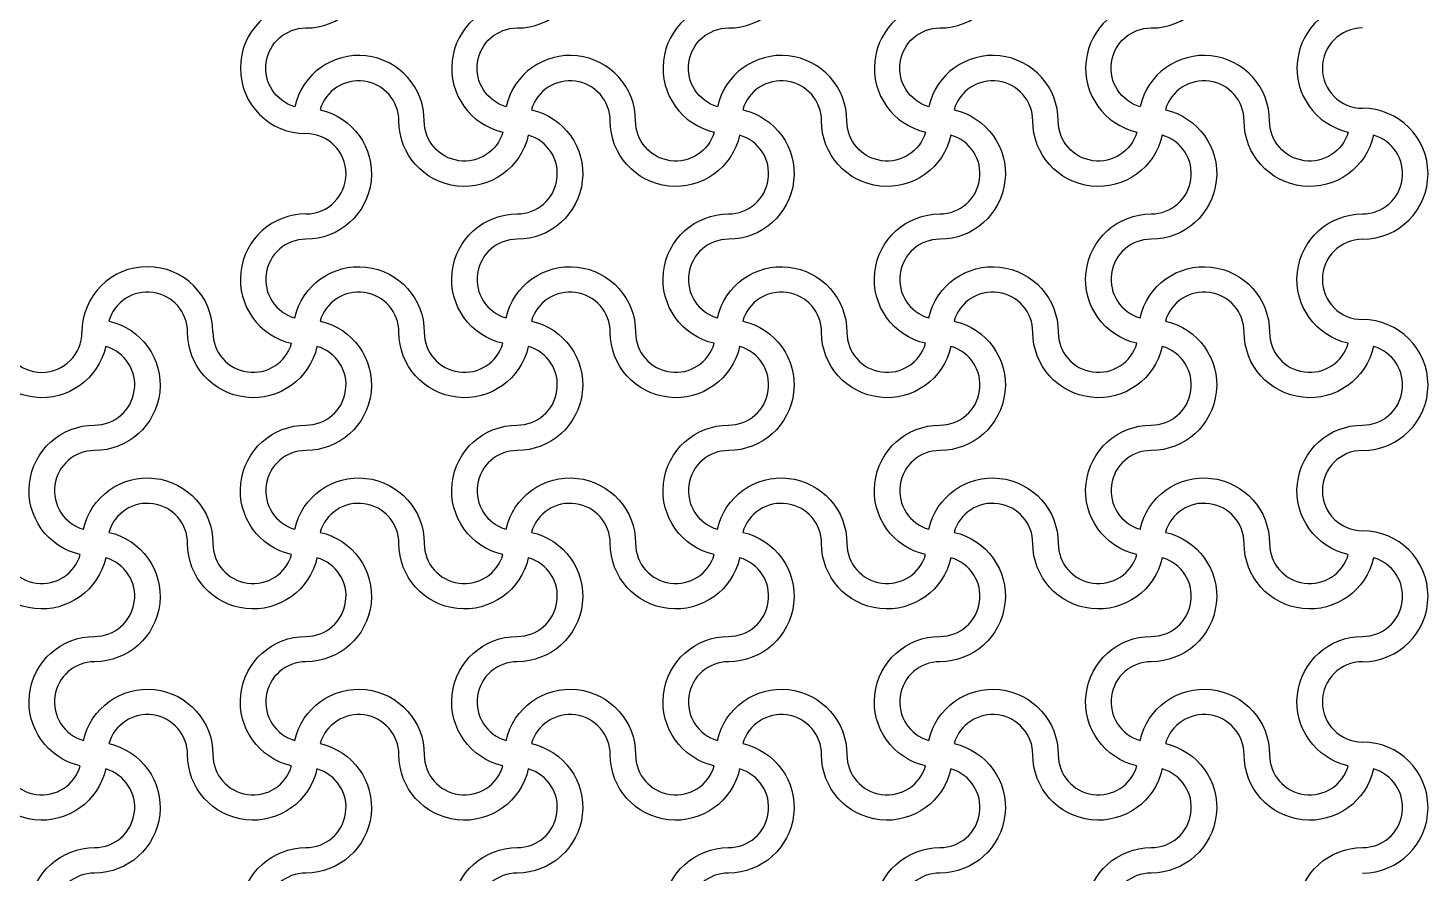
# Model space of a CAD drawing. Header units: millimetres. Extents: x 24 to 345, y 12 to 201.
# Drawn here: x 70.669 to 73.319, y 23.27 to 24.87 of the extents above; entities that cross this region are included whole.
import ezdxf

# ---------------------------------------------------------------- set-up
doc = ezdxf.new("R2010")
doc.units = ezdxf.units.MM
doc.header["$MEASUREMENT"] = 0
doc.layers.add('5th metal (rf+ground)', color=240, linetype='Continuous')

msp = doc.modelspace()

# ---------------------------------------------------------------- linework, layer by layer
at = {"layer": '5th metal (rf+ground)'}
for points in [[(71.5953, 24.91821, 0.8959788), (71.56833, 24.67318, -0.8687853), (71.4193, 24.69421, 0.8959788), (71.17427, 24.72118, -0.8687853), (71.1953, 24.87021, 0.8959788), (71.22227, 25.11524)], [(71.5953, 24.91821, 0.8959788), (71.56833, 24.67318, -0.8687853), (71.4193, 24.69421, 0.8959788), (71.17427, 24.72118, -0.8687853), (71.1953, 24.87021, 0.8959788), (71.22227, 25.11524)], [(71.5953, 24.91821, 0.8959788), (71.56833, 24.67318, -0.8687853), (71.4193, 24.69421, 0.8959788), (71.17427, 24.72118, -0.8687853), (71.1953, 24.87021, 0.8959788), (71.22227, 25.11524)], [(71.5953, 24.91821, 0.8959788), (71.56833, 24.67318, -0.8687853), (71.4193, 24.69421, 0.8959788), (71.17427, 24.72118, -0.8687853), (71.1953, 24.87021, 0.8959788), (71.22227, 25.11524)], [(71.9953, 24.91821, 0.8959788), (71.96833, 24.67318, -0.8687853), (71.8193, 24.69421, 0.8959788), (71.57427, 24.72118, -0.8687853), (71.5953, 24.87021, 0.8959788), (71.62227, 25.11524)], [(71.9953, 24.91821, 0.8959788), (71.96833, 24.67318, -0.8687853), (71.8193, 24.69421, 0.8959788), (71.57427, 24.72118, -0.8687853), (71.5953, 24.87021, 0.8959788), (71.62227, 25.11524)], [(71.9953, 24.91821, 0.8959788), (71.96833, 24.67318, -0.8687853), (71.8193, 24.69421, 0.8959788), (71.57427, 24.72118, -0.8687853), (71.5953, 24.87021, 0.8959788), (71.62227, 25.11524)], [(71.9953, 24.91821, 0.8959788), (71.96833, 24.67318, -0.8687853), (71.8193, 24.69421, 0.8959788), (71.57427, 24.72118, -0.8687853), (71.5953, 24.87021, 0.8959788), (71.62227, 25.11524)], [(72.3953, 24.91821, 0.8959788), (72.36833, 24.67318, -0.8687853), (72.2193, 24.69421, 0.8959788), (71.97427, 24.72118, -0.8687853), (71.9953, 24.87021, 0.8959788), (72.02227, 25.11524)], [(72.3953, 24.91821, 0.8959788), (72.36833, 24.67318, -0.8687853), (72.2193, 24.69421, 0.8959788), (71.97427, 24.72118, -0.8687853), (71.9953, 24.87021, 0.8959788), (72.02227, 25.11524)], [(72.3953, 24.91821, 0.8959788), (72.36833, 24.67318, -0.8687853), (72.2193, 24.69421, 0.8959788), (71.97427, 24.72118, -0.8687853), (71.9953, 24.87021, 0.8959788), (72.02227, 25.11524)], [(72.3953, 24.91821, 0.8959788), (72.36833, 24.67318, -0.8687853), (72.2193, 24.69421, 0.8959788), (71.97427, 24.72118, -0.8687853), (71.9953, 24.87021, 0.8959788), (72.02227, 25.11524)], [(72.7953, 24.91821, 0.8959788), (72.76833, 24.67318, -0.8687853), (72.6193, 24.69421, 0.8959788), (72.37427, 24.72118, -0.8687853), (72.3953, 24.87021, 0.8959788), (72.42227, 25.11524)], [(72.7953, 24.91821, 0.8959788), (72.76833, 24.67318, -0.8687853), (72.6193, 24.69421, 0.8959788), (72.37427, 24.72118, -0.8687853), (72.3953, 24.87021, 0.8959788), (72.42227, 25.11524)], [(72.7953, 24.91821, 0.8959788), (72.76833, 24.67318, -0.8687853), (72.6193, 24.69421, 0.8959788), (72.37427, 24.72118, -0.8687853), (72.3953, 24.87021, 0.8959788), (72.42227, 25.11524)], [(72.7953, 24.91821, 0.8959788), (72.76833, 24.67318, -0.8687853), (72.6193, 24.69421, 0.8959788), (72.37427, 24.72118, -0.8687853), (72.3953, 24.87021, 0.8959788), (72.42227, 25.11524)], [(73.1953, 24.91821, 0.8959788), (73.16833, 24.67318, -0.8687853), (73.0193, 24.69421, 0.8959788), (72.77427, 24.72118, -0.8687853), (72.7953, 24.87021, 0.8959788), (72.82227, 25.11524)], [(73.1953, 24.91821, 0.8959788), (73.16833, 24.67318, -0.8687853), (73.0193, 24.69421, 0.8959788), (72.77427, 24.72118, -0.8687853), (72.7953, 24.87021, 0.8959788), (72.82227, 25.11524)], [(73.1953, 24.91821, 0.8959788), (73.16833, 24.67318, -0.8687853), (73.0193, 24.69421, 0.8959788), (72.77427, 24.72118, -0.8687853), (72.7953, 24.87021, 0.8959788), (72.82227, 25.11524)], [(73.1953, 24.91821, 0.8959788), (73.16833, 24.67318, -0.8687853), (73.0193, 24.69421, 0.8959788), (72.77427, 24.72118, -0.8687853), (72.7953, 24.87021, 0.8959788), (72.82227, 25.11524)]]:
    msp.add_lwpolyline(points, format="xyb", dxfattribs=at)
for points in [[(71.3713, 24.69421, 0.8687853), (71.22227, 24.71524, -0.8959788), (71.1953, 24.47021, 0.8687853), (71.17427, 24.32118, -0.8959788), (71.4193, 24.29421, 0.8687853), (71.56833, 24.27318, -0.8959788), (71.5953, 24.51821, 0.8687853), (71.61633, 24.66724, -0.8959788)], [(71.3713, 24.69421, 0.8687853), (71.22227, 24.71524, -0.8959788), (71.1953, 24.47021, 0.8687853), (71.17427, 24.32118, -0.8959788), (71.4193, 24.29421, 0.8687853), (71.56833, 24.27318, -0.8959788), (71.5953, 24.51821, 0.8687853), (71.61633, 24.66724, -0.8959788)], [(71.3713, 24.69421, 0.8687853), (71.22227, 24.71524, -0.8959788), (71.1953, 24.47021, 0.8687853), (71.17427, 24.32118, -0.8959788), (71.4193, 24.29421, 0.8687853), (71.56833, 24.27318, -0.8959788), (71.5953, 24.51821, 0.8687853), (71.61633, 24.66724, -0.8959788)], [(71.3713, 24.69421, 0.8687853), (71.22227, 24.71524, -0.8959788), (71.1953, 24.47021, 0.8687853), (71.17427, 24.32118, -0.8959788), (71.4193, 24.29421, 0.8687853), (71.56833, 24.27318, -0.8959788), (71.5953, 24.51821, 0.8687853), (71.61633, 24.66724, -0.8959788)], [(71.7713, 24.69421, 0.8687853), (71.62227, 24.71524, -0.8959788), (71.5953, 24.47021, 0.8687853), (71.57427, 24.32118, -0.8959788), (71.8193, 24.29421, 0.8687853), (71.96833, 24.27318, -0.8959788), (71.9953, 24.51821, 0.8687853), (72.01633, 24.66724, -0.8959788)], [(71.7713, 24.69421, 0.8687853), (71.62227, 24.71524, -0.8959788), (71.5953, 24.47021, 0.8687853), (71.57427, 24.32118, -0.8959788), (71.8193, 24.29421, 0.8687853), (71.96833, 24.27318, -0.8959788), (71.9953, 24.51821, 0.8687853), (72.01633, 24.66724, -0.8959788)], [(71.7713, 24.69421, 0.8687853), (71.62227, 24.71524, -0.8959788), (71.5953, 24.47021, 0.8687853), (71.57427, 24.32118, -0.8959788), (71.8193, 24.29421, 0.8687853), (71.96833, 24.27318, -0.8959788), (71.9953, 24.51821, 0.8687853), (72.01633, 24.66724, -0.8959788)], [(71.7713, 24.69421, 0.8687853), (71.62227, 24.71524, -0.8959788), (71.5953, 24.47021, 0.8687853), (71.57427, 24.32118, -0.8959788), (71.8193, 24.29421, 0.8687853), (71.96833, 24.27318, -0.8959788), (71.9953, 24.51821, 0.8687853), (72.01633, 24.66724, -0.8959788)], [(72.1713, 24.69421, 0.8687853), (72.02227, 24.71524, -0.8959788), (71.9953, 24.47021, 0.8687853), (71.97427, 24.32118, -0.8959788), (72.2193, 24.29421, 0.8687853), (72.36833, 24.27318, -0.8959788), (72.3953, 24.51821, 0.8687853), (72.41633, 24.66724, -0.8959788)], [(72.1713, 24.69421, 0.8687853), (72.02227, 24.71524, -0.8959788), (71.9953, 24.47021, 0.8687853), (71.97427, 24.32118, -0.8959788), (72.2193, 24.29421, 0.8687853), (72.36833, 24.27318, -0.8959788), (72.3953, 24.51821, 0.8687853), (72.41633, 24.66724, -0.8959788)], [(72.1713, 24.69421, 0.8687853), (72.02227, 24.71524, -0.8959788), (71.9953, 24.47021, 0.8687853), (71.97427, 24.32118, -0.8959788), (72.2193, 24.29421, 0.8687853), (72.36833, 24.27318, -0.8959788), (72.3953, 24.51821, 0.8687853), (72.41633, 24.66724, -0.8959788)], [(72.1713, 24.69421, 0.8687853), (72.02227, 24.71524, -0.8959788), (71.9953, 24.47021, 0.8687853), (71.97427, 24.32118, -0.8959788), (72.2193, 24.29421, 0.8687853), (72.36833, 24.27318, -0.8959788), (72.3953, 24.51821, 0.8687853), (72.41633, 24.66724, -0.8959788)], [(72.5713, 24.69421, 0.8687853), (72.42227, 24.71524, -0.8959788), (72.3953, 24.47021, 0.8687853), (72.37427, 24.32118, -0.8959788), (72.6193, 24.29421, 0.8687853), (72.76833, 24.27318, -0.8959788), (72.7953, 24.51821, 0.8687853), (72.81633, 24.66724, -0.8959788)], [(72.5713, 24.69421, 0.8687853), (72.42227, 24.71524, -0.8959788), (72.3953, 24.47021, 0.8687853), (72.37427, 24.32118, -0.8959788), (72.6193, 24.29421, 0.8687853), (72.76833, 24.27318, -0.8959788), (72.7953, 24.51821, 0.8687853), (72.81633, 24.66724, -0.8959788)], [(72.5713, 24.69421, 0.8687853), (72.42227, 24.71524, -0.8959788), (72.3953, 24.47021, 0.8687853), (72.37427, 24.32118, -0.8959788), (72.6193, 24.29421, 0.8687853), (72.76833, 24.27318, -0.8959788), (72.7953, 24.51821, 0.8687853), (72.81633, 24.66724, -0.8959788)], [(72.5713, 24.69421, 0.8687853), (72.42227, 24.71524, -0.8959788), (72.3953, 24.47021, 0.8687853), (72.37427, 24.32118, -0.8959788), (72.6193, 24.29421, 0.8687853), (72.76833, 24.27318, -0.8959788), (72.7953, 24.51821, 0.8687853), (72.81633, 24.66724, -0.8959788)], [(72.9713, 24.69421, 0.8687853), (72.82227, 24.71524, -0.8959788), (72.7953, 24.47021, 0.8687853), (72.77427, 24.32118, -0.8959788), (73.0193, 24.29421, 0.8687853), (73.16833, 24.27318, -0.8959788), (73.1953, 24.51821, 0.8687853), (73.21633, 24.66724, -0.8959788)], [(72.9713, 24.69421, 0.8687853), (72.82227, 24.71524, -0.8959788), (72.7953, 24.47021, 0.8687853), (72.77427, 24.32118, -0.8959788), (73.0193, 24.29421, 0.8687853), (73.16833, 24.27318, -0.8959788), (73.1953, 24.51821, 0.8687853), (73.21633, 24.66724, -0.8959788)], [(72.9713, 24.69421, 0.8687853), (72.82227, 24.71524, -0.8959788), (72.7953, 24.47021, 0.8687853), (72.77427, 24.32118, -0.8959788), (73.0193, 24.29421, 0.8687853), (73.16833, 24.27318, -0.8959788), (73.1953, 24.51821, 0.8687853), (73.21633, 24.66724, -0.8959788)], [(72.9713, 24.69421, 0.8687853), (72.82227, 24.71524, -0.8959788), (72.7953, 24.47021, 0.8687853), (72.77427, 24.32118, -0.8959788), (73.0193, 24.29421, 0.8687853), (73.16833, 24.27318, -0.8959788), (73.1953, 24.51821, 0.8687853), (73.21633, 24.66724, -0.8959788)], [(70.5713, 24.29421, 0.8687853), (70.42227, 24.31524, -0.8959788), (70.3953, 24.07021, 0.8687853), (70.37427, 23.92118, -0.8959788), (70.6193, 23.89421, 0.8687853), (70.76833, 23.87318, -0.8959788), (70.7953, 24.11821, 0.8687853), (70.81633, 24.26724, -0.8959788)], [(70.5713, 24.29421, 0.8687853), (70.42227, 24.31524, -0.8959788), (70.3953, 24.07021, 0.8687853), (70.37427, 23.92118, -0.8959788), (70.6193, 23.89421, 0.8687853), (70.76833, 23.87318, -0.8959788), (70.7953, 24.11821, 0.8687853), (70.81633, 24.26724, -0.8959788)], [(70.5713, 24.29421, 0.8687853), (70.42227, 24.31524, -0.8959788), (70.3953, 24.07021, 0.8687853), (70.37427, 23.92118, -0.8959788), (70.6193, 23.89421, 0.8687853), (70.76833, 23.87318, -0.8959788), (70.7953, 24.11821, 0.8687853), (70.81633, 24.26724, -0.8959788)], [(70.5713, 24.29421, 0.8687853), (70.42227, 24.31524, -0.8959788), (70.3953, 24.07021, 0.8687853), (70.37427, 23.92118, -0.8959788), (70.6193, 23.89421, 0.8687853), (70.76833, 23.87318, -0.8959788), (70.7953, 24.11821, 0.8687853), (70.81633, 24.26724, -0.8959788)], [(70.9713, 24.29421, 0.8687853), (70.82227, 24.31524, -0.8959788), (70.7953, 24.07021, 0.8687853), (70.77427, 23.92118, -0.8959788), (71.0193, 23.89421, 0.8687853), (71.16833, 23.87318, -0.8959788), (71.1953, 24.11821, 0.8687853), (71.21633, 24.26724, -0.8959788)], [(70.9713, 24.29421, 0.8687853), (70.82227, 24.31524, -0.8959788), (70.7953, 24.07021, 0.8687853), (70.77427, 23.92118, -0.8959788), (71.0193, 23.89421, 0.8687853), (71.16833, 23.87318, -0.8959788), (71.1953, 24.11821, 0.8687853), (71.21633, 24.26724, -0.8959788)], [(70.9713, 24.29421, 0.8687853), (70.82227, 24.31524, -0.8959788), (70.7953, 24.07021, 0.8687853), (70.77427, 23.92118, -0.8959788), (71.0193, 23.89421, 0.8687853), (71.16833, 23.87318, -0.8959788), (71.1953, 24.11821, 0.8687853), (71.21633, 24.26724, -0.8959788)], [(70.9713, 24.29421, 0.8687853), (70.82227, 24.31524, -0.8959788), (70.7953, 24.07021, 0.8687853), (70.77427, 23.92118, -0.8959788), (71.0193, 23.89421, 0.8687853), (71.16833, 23.87318, -0.8959788), (71.1953, 24.11821, 0.8687853), (71.21633, 24.26724, -0.8959788)], [(71.3713, 24.29421, 0.8687853), (71.22227, 24.31524, -0.8959788), (71.1953, 24.07021, 0.8687853), (71.17427, 23.92118, -0.8959788), (71.4193, 23.89421, 0.8687853), (71.56833, 23.87318, -0.8959788), (71.5953, 24.11821, 0.8687853), (71.61633, 24.26724, -0.8959788)], [(71.3713, 24.29421, 0.8687853), (71.22227, 24.31524, -0.8959788), (71.1953, 24.07021, 0.8687853), (71.17427, 23.92118, -0.8959788), (71.4193, 23.89421, 0.8687853), (71.56833, 23.87318, -0.8959788), (71.5953, 24.11821, 0.8687853), (71.61633, 24.26724, -0.8959788)], [(71.3713, 24.29421, 0.8687853), (71.22227, 24.31524, -0.8959788), (71.1953, 24.07021, 0.8687853), (71.17427, 23.92118, -0.8959788), (71.4193, 23.89421, 0.8687853), (71.56833, 23.87318, -0.8959788), (71.5953, 24.11821, 0.8687853), (71.61633, 24.26724, -0.8959788)], [(71.3713, 24.29421, 0.8687853), (71.22227, 24.31524, -0.8959788), (71.1953, 24.07021, 0.8687853), (71.17427, 23.92118, -0.8959788), (71.4193, 23.89421, 0.8687853), (71.56833, 23.87318, -0.8959788), (71.5953, 24.11821, 0.8687853), (71.61633, 24.26724, -0.8959788)], [(71.7713, 24.29421, 0.8687853), (71.62227, 24.31524, -0.8959788), (71.5953, 24.07021, 0.8687853), (71.57427, 23.92118, -0.8959788), (71.8193, 23.89421, 0.8687853), (71.96833, 23.87318, -0.8959788), (71.9953, 24.11821, 0.8687853), (72.01633, 24.26724, -0.8959788)], [(71.7713, 24.29421, 0.8687853), (71.62227, 24.31524, -0.8959788), (71.5953, 24.07021, 0.8687853), (71.57427, 23.92118, -0.8959788), (71.8193, 23.89421, 0.8687853), (71.96833, 23.87318, -0.8959788), (71.9953, 24.11821, 0.8687853), (72.01633, 24.26724, -0.8959788)], [(71.7713, 24.29421, 0.8687853), (71.62227, 24.31524, -0.8959788), (71.5953, 24.07021, 0.8687853), (71.57427, 23.92118, -0.8959788), (71.8193, 23.89421, 0.8687853), (71.96833, 23.87318, -0.8959788), (71.9953, 24.11821, 0.8687853), (72.01633, 24.26724, -0.8959788)], [(71.7713, 24.29421, 0.8687853), (71.62227, 24.31524, -0.8959788), (71.5953, 24.07021, 0.8687853), (71.57427, 23.92118, -0.8959788), (71.8193, 23.89421, 0.8687853), (71.96833, 23.87318, -0.8959788), (71.9953, 24.11821, 0.8687853), (72.01633, 24.26724, -0.8959788)], [(72.1713, 24.29421, 0.8687853), (72.02227, 24.31524, -0.8959788), (71.9953, 24.07021, 0.8687853), (71.97427, 23.92118, -0.8959788), (72.2193, 23.89421, 0.8687853), (72.36833, 23.87318, -0.8959788), (72.3953, 24.11821, 0.8687853), (72.41633, 24.26724, -0.8959788)], [(72.1713, 24.29421, 0.8687853), (72.02227, 24.31524, -0.8959788), (71.9953, 24.07021, 0.8687853), (71.97427, 23.92118, -0.8959788), (72.2193, 23.89421, 0.8687853), (72.36833, 23.87318, -0.8959788), (72.3953, 24.11821, 0.8687853), (72.41633, 24.26724, -0.8959788)], [(72.1713, 24.29421, 0.8687853), (72.02227, 24.31524, -0.8959788), (71.9953, 24.07021, 0.8687853), (71.97427, 23.92118, -0.8959788), (72.2193, 23.89421, 0.8687853), (72.36833, 23.87318, -0.8959788), (72.3953, 24.11821, 0.8687853), (72.41633, 24.26724, -0.8959788)], [(72.1713, 24.29421, 0.8687853), (72.02227, 24.31524, -0.8959788), (71.9953, 24.07021, 0.8687853), (71.97427, 23.92118, -0.8959788), (72.2193, 23.89421, 0.8687853), (72.36833, 23.87318, -0.8959788), (72.3953, 24.11821, 0.8687853), (72.41633, 24.26724, -0.8959788)], [(72.5713, 24.29421, 0.8687853), (72.42227, 24.31524, -0.8959788), (72.3953, 24.07021, 0.8687853), (72.37427, 23.92118, -0.8959788), (72.6193, 23.89421, 0.8687853), (72.76833, 23.87318, -0.8959788), (72.7953, 24.11821, 0.8687853), (72.81633, 24.26724, -0.8959788)], [(72.5713, 24.29421, 0.8687853), (72.42227, 24.31524, -0.8959788), (72.3953, 24.07021, 0.8687853), (72.37427, 23.92118, -0.8959788), (72.6193, 23.89421, 0.8687853), (72.76833, 23.87318, -0.8959788), (72.7953, 24.11821, 0.8687853), (72.81633, 24.26724, -0.8959788)], [(72.5713, 24.29421, 0.8687853), (72.42227, 24.31524, -0.8959788), (72.3953, 24.07021, 0.8687853), (72.37427, 23.92118, -0.8959788), (72.6193, 23.89421, 0.8687853), (72.76833, 23.87318, -0.8959788), (72.7953, 24.11821, 0.8687853), (72.81633, 24.26724, -0.8959788)], [(72.5713, 24.29421, 0.8687853), (72.42227, 24.31524, -0.8959788), (72.3953, 24.07021, 0.8687853), (72.37427, 23.92118, -0.8959788), (72.6193, 23.89421, 0.8687853), (72.76833, 23.87318, -0.8959788), (72.7953, 24.11821, 0.8687853), (72.81633, 24.26724, -0.8959788)], [(72.9713, 24.29421, 0.8687853), (72.82227, 24.31524, -0.8959788), (72.7953, 24.07021, 0.8687853), (72.77427, 23.92118, -0.8959788), (73.0193, 23.89421, 0.8687853), (73.16833, 23.87318, -0.8959788), (73.1953, 24.11821, 0.8687853), (73.21633, 24.26724, -0.8959788)], [(72.9713, 24.29421, 0.8687853), (72.82227, 24.31524, -0.8959788), (72.7953, 24.07021, 0.8687853), (72.77427, 23.92118, -0.8959788), (73.0193, 23.89421, 0.8687853), (73.16833, 23.87318, -0.8959788), (73.1953, 24.11821, 0.8687853), (73.21633, 24.26724, -0.8959788)], [(72.9713, 24.29421, 0.8687853), (72.82227, 24.31524, -0.8959788), (72.7953, 24.07021, 0.8687853), (72.77427, 23.92118, -0.8959788), (73.0193, 23.89421, 0.8687853), (73.16833, 23.87318, -0.8959788), (73.1953, 24.11821, 0.8687853), (73.21633, 24.26724, -0.8959788)], [(72.9713, 24.29421, 0.8687853), (72.82227, 24.31524, -0.8959788), (72.7953, 24.07021, 0.8687853), (72.77427, 23.92118, -0.8959788), (73.0193, 23.89421, 0.8687853), (73.16833, 23.87318, -0.8959788), (73.1953, 24.11821, 0.8687853), (73.21633, 24.26724, -0.8959788)], [(70.5713, 23.89421, 0.8687853), (70.42227, 23.91524, -0.8959788), (70.3953, 23.67021, 0.8687853), (70.37427, 23.52118, -0.8959788), (70.6193, 23.49421, 0.8687853), (70.76833, 23.47318, -0.8959788), (70.7953, 23.71821, 0.8687853), (70.81633, 23.86724, -0.8959788)], [(70.5713, 23.89421, 0.8687853), (70.42227, 23.91524, -0.8959788), (70.3953, 23.67021, 0.8687853), (70.37427, 23.52118, -0.8959788), (70.6193, 23.49421, 0.8687853), (70.76833, 23.47318, -0.8959788), (70.7953, 23.71821, 0.8687853), (70.81633, 23.86724, -0.8959788)], [(70.5713, 23.89421, 0.8687853), (70.42227, 23.91524, -0.8959788), (70.3953, 23.67021, 0.8687853), (70.37427, 23.52118, -0.8959788), (70.6193, 23.49421, 0.8687853), (70.76833, 23.47318, -0.8959788), (70.7953, 23.71821, 0.8687853), (70.81633, 23.86724, -0.8959788)], [(70.5713, 23.89421, 0.8687853), (70.42227, 23.91524, -0.8959788), (70.3953, 23.67021, 0.8687853), (70.37427, 23.52118, -0.8959788), (70.6193, 23.49421, 0.8687853), (70.76833, 23.47318, -0.8959788), (70.7953, 23.71821, 0.8687853), (70.81633, 23.86724, -0.8959788)], [(70.9713, 23.89421, 0.8687853), (70.82227, 23.91524, -0.8959788), (70.7953, 23.67021, 0.8687853), (70.77427, 23.52118, -0.8959788), (71.0193, 23.49421, 0.8687853), (71.16833, 23.47318, -0.8959788), (71.1953, 23.71821, 0.8687853), (71.21633, 23.86724, -0.8959788)], [(70.9713, 23.89421, 0.8687853), (70.82227, 23.91524, -0.8959788), (70.7953, 23.67021, 0.8687853), (70.77427, 23.52118, -0.8959788), (71.0193, 23.49421, 0.8687853), (71.16833, 23.47318, -0.8959788), (71.1953, 23.71821, 0.8687853), (71.21633, 23.86724, -0.8959788)], [(70.9713, 23.89421, 0.8687853), (70.82227, 23.91524, -0.8959788), (70.7953, 23.67021, 0.8687853), (70.77427, 23.52118, -0.8959788), (71.0193, 23.49421, 0.8687853), (71.16833, 23.47318, -0.8959788), (71.1953, 23.71821, 0.8687853), (71.21633, 23.86724, -0.8959788)], [(70.9713, 23.89421, 0.8687853), (70.82227, 23.91524, -0.8959788), (70.7953, 23.67021, 0.8687853), (70.77427, 23.52118, -0.8959788), (71.0193, 23.49421, 0.8687853), (71.16833, 23.47318, -0.8959788), (71.1953, 23.71821, 0.8687853), (71.21633, 23.86724, -0.8959788)], [(71.3713, 23.89421, 0.8687853), (71.22227, 23.91524, -0.8959788), (71.1953, 23.67021, 0.8687853), (71.17427, 23.52118, -0.8959788), (71.4193, 23.49421, 0.8687853), (71.56833, 23.47318, -0.8959788), (71.5953, 23.71821, 0.8687853), (71.61633, 23.86724, -0.8959788)], [(71.3713, 23.89421, 0.8687853), (71.22227, 23.91524, -0.8959788), (71.1953, 23.67021, 0.8687853), (71.17427, 23.52118, -0.8959788), (71.4193, 23.49421, 0.8687853), (71.56833, 23.47318, -0.8959788), (71.5953, 23.71821, 0.8687853), (71.61633, 23.86724, -0.8959788)], [(71.3713, 23.89421, 0.8687853), (71.22227, 23.91524, -0.8959788), (71.1953, 23.67021, 0.8687853), (71.17427, 23.52118, -0.8959788), (71.4193, 23.49421, 0.8687853), (71.56833, 23.47318, -0.8959788), (71.5953, 23.71821, 0.8687853), (71.61633, 23.86724, -0.8959788)], [(71.3713, 23.89421, 0.8687853), (71.22227, 23.91524, -0.8959788), (71.1953, 23.67021, 0.8687853), (71.17427, 23.52118, -0.8959788), (71.4193, 23.49421, 0.8687853), (71.56833, 23.47318, -0.8959788), (71.5953, 23.71821, 0.8687853), (71.61633, 23.86724, -0.8959788)], [(71.7713, 23.89421, 0.8687853), (71.62227, 23.91524, -0.8959788), (71.5953, 23.67021, 0.8687853), (71.57427, 23.52118, -0.8959788), (71.8193, 23.49421, 0.8687853), (71.96833, 23.47318, -0.8959788), (71.9953, 23.71821, 0.8687853), (72.01633, 23.86724, -0.8959788)], [(71.7713, 23.89421, 0.8687853), (71.62227, 23.91524, -0.8959788), (71.5953, 23.67021, 0.8687853), (71.57427, 23.52118, -0.8959788), (71.8193, 23.49421, 0.8687853), (71.96833, 23.47318, -0.8959788), (71.9953, 23.71821, 0.8687853), (72.01633, 23.86724, -0.8959788)], [(71.7713, 23.89421, 0.8687853), (71.62227, 23.91524, -0.8959788), (71.5953, 23.67021, 0.8687853), (71.57427, 23.52118, -0.8959788), (71.8193, 23.49421, 0.8687853), (71.96833, 23.47318, -0.8959788), (71.9953, 23.71821, 0.8687853), (72.01633, 23.86724, -0.8959788)], [(71.7713, 23.89421, 0.8687853), (71.62227, 23.91524, -0.8959788), (71.5953, 23.67021, 0.8687853), (71.57427, 23.52118, -0.8959788), (71.8193, 23.49421, 0.8687853), (71.96833, 23.47318, -0.8959788), (71.9953, 23.71821, 0.8687853), (72.01633, 23.86724, -0.8959788)], [(72.1713, 23.89421, 0.8687853), (72.02227, 23.91524, -0.8959788), (71.9953, 23.67021, 0.8687853), (71.97427, 23.52118, -0.8959788), (72.2193, 23.49421, 0.8687853), (72.36833, 23.47318, -0.8959788), (72.3953, 23.71821, 0.8687853), (72.41633, 23.86724, -0.8959788)], [(72.1713, 23.89421, 0.8687853), (72.02227, 23.91524, -0.8959788), (71.9953, 23.67021, 0.8687853), (71.97427, 23.52118, -0.8959788), (72.2193, 23.49421, 0.8687853), (72.36833, 23.47318, -0.8959788), (72.3953, 23.71821, 0.8687853), (72.41633, 23.86724, -0.8959788)], [(72.1713, 23.89421, 0.8687853), (72.02227, 23.91524, -0.8959788), (71.9953, 23.67021, 0.8687853), (71.97427, 23.52118, -0.8959788), (72.2193, 23.49421, 0.8687853), (72.36833, 23.47318, -0.8959788), (72.3953, 23.71821, 0.8687853), (72.41633, 23.86724, -0.8959788)], [(72.1713, 23.89421, 0.8687853), (72.02227, 23.91524, -0.8959788), (71.9953, 23.67021, 0.8687853), (71.97427, 23.52118, -0.8959788), (72.2193, 23.49421, 0.8687853), (72.36833, 23.47318, -0.8959788), (72.3953, 23.71821, 0.8687853), (72.41633, 23.86724, -0.8959788)], [(72.5713, 23.89421, 0.8687853), (72.42227, 23.91524, -0.8959788), (72.3953, 23.67021, 0.8687853), (72.37427, 23.52118, -0.8959788), (72.6193, 23.49421, 0.8687853), (72.76833, 23.47318, -0.8959788), (72.7953, 23.71821, 0.8687853), (72.81633, 23.86724, -0.8959788)], [(72.5713, 23.89421, 0.8687853), (72.42227, 23.91524, -0.8959788), (72.3953, 23.67021, 0.8687853), (72.37427, 23.52118, -0.8959788), (72.6193, 23.49421, 0.8687853), (72.76833, 23.47318, -0.8959788), (72.7953, 23.71821, 0.8687853), (72.81633, 23.86724, -0.8959788)], [(72.5713, 23.89421, 0.8687853), (72.42227, 23.91524, -0.8959788), (72.3953, 23.67021, 0.8687853), (72.37427, 23.52118, -0.8959788), (72.6193, 23.49421, 0.8687853), (72.76833, 23.47318, -0.8959788), (72.7953, 23.71821, 0.8687853), (72.81633, 23.86724, -0.8959788)], [(72.5713, 23.89421, 0.8687853), (72.42227, 23.91524, -0.8959788), (72.3953, 23.67021, 0.8687853), (72.37427, 23.52118, -0.8959788), (72.6193, 23.49421, 0.8687853), (72.76833, 23.47318, -0.8959788), (72.7953, 23.71821, 0.8687853), (72.81633, 23.86724, -0.8959788)], [(72.9713, 23.89421, 0.8687853), (72.82227, 23.91524, -0.8959788), (72.7953, 23.67021, 0.8687853), (72.77427, 23.52118, -0.8959788), (73.0193, 23.49421, 0.8687853), (73.16833, 23.47318, -0.8959788), (73.1953, 23.71821, 0.8687853), (73.21633, 23.86724, -0.8959788)], [(72.9713, 23.89421, 0.8687853), (72.82227, 23.91524, -0.8959788), (72.7953, 23.67021, 0.8687853), (72.77427, 23.52118, -0.8959788), (73.0193, 23.49421, 0.8687853), (73.16833, 23.47318, -0.8959788), (73.1953, 23.71821, 0.8687853), (73.21633, 23.86724, -0.8959788)], [(72.9713, 23.89421, 0.8687853), (72.82227, 23.91524, -0.8959788), (72.7953, 23.67021, 0.8687853), (72.77427, 23.52118, -0.8959788), (73.0193, 23.49421, 0.8687853), (73.16833, 23.47318, -0.8959788), (73.1953, 23.71821, 0.8687853), (73.21633, 23.86724, -0.8959788)], [(72.9713, 23.89421, 0.8687853), (72.82227, 23.91524, -0.8959788), (72.7953, 23.67021, 0.8687853), (72.77427, 23.52118, -0.8959788), (73.0193, 23.49421, 0.8687853), (73.16833, 23.47318, -0.8959788), (73.1953, 23.71821, 0.8687853), (73.21633, 23.86724, -0.8959788)], [(70.5713, 23.49421, 0.8687853), (70.42227, 23.51524, -0.8959788), (70.3953, 23.27021, 0.8687853), (70.37427, 23.12118, -0.8959788), (70.6193, 23.09421, 0.8687853), (70.76833, 23.07318, -0.8959788), (70.7953, 23.31821, 0.8687853), (70.81633, 23.46724, -0.8959788)], [(70.5713, 23.49421, 0.8687853), (70.42227, 23.51524, -0.8959788), (70.3953, 23.27021, 0.8687853), (70.37427, 23.12118, -0.8959788), (70.6193, 23.09421, 0.8687853), (70.76833, 23.07318, -0.8959788), (70.7953, 23.31821, 0.8687853), (70.81633, 23.46724, -0.8959788)], [(70.5713, 23.49421, 0.8687853), (70.42227, 23.51524, -0.8959788), (70.3953, 23.27021, 0.8687853), (70.37427, 23.12118, -0.8959788), (70.6193, 23.09421, 0.8687853), (70.76833, 23.07318, -0.8959788), (70.7953, 23.31821, 0.8687853), (70.81633, 23.46724, -0.8959788)], [(70.5713, 23.49421, 0.8687853), (70.42227, 23.51524, -0.8959788), (70.3953, 23.27021, 0.8687853), (70.37427, 23.12118, -0.8959788), (70.6193, 23.09421, 0.8687853), (70.76833, 23.07318, -0.8959788), (70.7953, 23.31821, 0.8687853), (70.81633, 23.46724, -0.8959788)], [(70.9713, 23.49421, 0.8687853), (70.82227, 23.51524, -0.8959788), (70.7953, 23.27021, 0.8687853), (70.77427, 23.12118, -0.8959788), (71.0193, 23.09421, 0.8687853), (71.16833, 23.07318, -0.8959788), (71.1953, 23.31821, 0.8687853), (71.21633, 23.46724, -0.8959788)], [(70.9713, 23.49421, 0.8687853), (70.82227, 23.51524, -0.8959788), (70.7953, 23.27021, 0.8687853), (70.77427, 23.12118, -0.8959788), (71.0193, 23.09421, 0.8687853), (71.16833, 23.07318, -0.8959788), (71.1953, 23.31821, 0.8687853), (71.21633, 23.46724, -0.8959788)], [(70.9713, 23.49421, 0.8687853), (70.82227, 23.51524, -0.8959788), (70.7953, 23.27021, 0.8687853), (70.77427, 23.12118, -0.8959788), (71.0193, 23.09421, 0.8687853), (71.16833, 23.07318, -0.8959788), (71.1953, 23.31821, 0.8687853), (71.21633, 23.46724, -0.8959788)], [(70.9713, 23.49421, 0.8687853), (70.82227, 23.51524, -0.8959788), (70.7953, 23.27021, 0.8687853), (70.77427, 23.12118, -0.8959788), (71.0193, 23.09421, 0.8687853), (71.16833, 23.07318, -0.8959788), (71.1953, 23.31821, 0.8687853), (71.21633, 23.46724, -0.8959788)], [(71.3713, 23.49421, 0.8687853), (71.22227, 23.51524, -0.8959788), (71.1953, 23.27021, 0.8687853), (71.17427, 23.12118, -0.8959788), (71.4193, 23.09421, 0.8687853), (71.56833, 23.07318, -0.8959788), (71.5953, 23.31821, 0.8687853), (71.61633, 23.46724, -0.8959788)], [(71.3713, 23.49421, 0.8687853), (71.22227, 23.51524, -0.8959788), (71.1953, 23.27021, 0.8687853), (71.17427, 23.12118, -0.8959788), (71.4193, 23.09421, 0.8687853), (71.56833, 23.07318, -0.8959788), (71.5953, 23.31821, 0.8687853), (71.61633, 23.46724, -0.8959788)], [(71.3713, 23.49421, 0.8687853), (71.22227, 23.51524, -0.8959788), (71.1953, 23.27021, 0.8687853), (71.17427, 23.12118, -0.8959788), (71.4193, 23.09421, 0.8687853), (71.56833, 23.07318, -0.8959788), (71.5953, 23.31821, 0.8687853), (71.61633, 23.46724, -0.8959788)], [(71.3713, 23.49421, 0.8687853), (71.22227, 23.51524, -0.8959788), (71.1953, 23.27021, 0.8687853), (71.17427, 23.12118, -0.8959788), (71.4193, 23.09421, 0.8687853), (71.56833, 23.07318, -0.8959788), (71.5953, 23.31821, 0.8687853), (71.61633, 23.46724, -0.8959788)], [(71.7713, 23.49421, 0.8687853), (71.62227, 23.51524, -0.8959788), (71.5953, 23.27021, 0.8687853), (71.57427, 23.12118, -0.8959788), (71.8193, 23.09421, 0.8687853), (71.96833, 23.07318, -0.8959788), (71.9953, 23.31821, 0.8687853), (72.01633, 23.46724, -0.8959788)], [(71.7713, 23.49421, 0.8687853), (71.62227, 23.51524, -0.8959788), (71.5953, 23.27021, 0.8687853), (71.57427, 23.12118, -0.8959788), (71.8193, 23.09421, 0.8687853), (71.96833, 23.07318, -0.8959788), (71.9953, 23.31821, 0.8687853), (72.01633, 23.46724, -0.8959788)], [(71.7713, 23.49421, 0.8687853), (71.62227, 23.51524, -0.8959788), (71.5953, 23.27021, 0.8687853), (71.57427, 23.12118, -0.8959788), (71.8193, 23.09421, 0.8687853), (71.96833, 23.07318, -0.8959788), (71.9953, 23.31821, 0.8687853), (72.01633, 23.46724, -0.8959788)], [(71.7713, 23.49421, 0.8687853), (71.62227, 23.51524, -0.8959788), (71.5953, 23.27021, 0.8687853), (71.57427, 23.12118, -0.8959788), (71.8193, 23.09421, 0.8687853), (71.96833, 23.07318, -0.8959788), (71.9953, 23.31821, 0.8687853), (72.01633, 23.46724, -0.8959788)], [(72.1713, 23.49421, 0.8687853), (72.02227, 23.51524, -0.8959788), (71.9953, 23.27021, 0.8687853), (71.97427, 23.12118, -0.8959788), (72.2193, 23.09421, 0.8687853), (72.36833, 23.07318, -0.8959788), (72.3953, 23.31821, 0.8687853), (72.41633, 23.46724, -0.8959788)], [(72.1713, 23.49421, 0.8687853), (72.02227, 23.51524, -0.8959788), (71.9953, 23.27021, 0.8687853), (71.97427, 23.12118, -0.8959788), (72.2193, 23.09421, 0.8687853), (72.36833, 23.07318, -0.8959788), (72.3953, 23.31821, 0.8687853), (72.41633, 23.46724, -0.8959788)], [(72.1713, 23.49421, 0.8687853), (72.02227, 23.51524, -0.8959788), (71.9953, 23.27021, 0.8687853), (71.97427, 23.12118, -0.8959788), (72.2193, 23.09421, 0.8687853), (72.36833, 23.07318, -0.8959788), (72.3953, 23.31821, 0.8687853), (72.41633, 23.46724, -0.8959788)], [(72.1713, 23.49421, 0.8687853), (72.02227, 23.51524, -0.8959788), (71.9953, 23.27021, 0.8687853), (71.97427, 23.12118, -0.8959788), (72.2193, 23.09421, 0.8687853), (72.36833, 23.07318, -0.8959788), (72.3953, 23.31821, 0.8687853), (72.41633, 23.46724, -0.8959788)], [(72.5713, 23.49421, 0.8687853), (72.42227, 23.51524, -0.8959788), (72.3953, 23.27021, 0.8687853), (72.37427, 23.12118, -0.8959788), (72.6193, 23.09421, 0.8687853), (72.76833, 23.07318, -0.8959788), (72.7953, 23.31821, 0.8687853), (72.81633, 23.46724, -0.8959788)], [(72.5713, 23.49421, 0.8687853), (72.42227, 23.51524, -0.8959788), (72.3953, 23.27021, 0.8687853), (72.37427, 23.12118, -0.8959788), (72.6193, 23.09421, 0.8687853), (72.76833, 23.07318, -0.8959788), (72.7953, 23.31821, 0.8687853), (72.81633, 23.46724, -0.8959788)], [(72.5713, 23.49421, 0.8687853), (72.42227, 23.51524, -0.8959788), (72.3953, 23.27021, 0.8687853), (72.37427, 23.12118, -0.8959788), (72.6193, 23.09421, 0.8687853), (72.76833, 23.07318, -0.8959788), (72.7953, 23.31821, 0.8687853), (72.81633, 23.46724, -0.8959788)], [(72.5713, 23.49421, 0.8687853), (72.42227, 23.51524, -0.8959788), (72.3953, 23.27021, 0.8687853), (72.37427, 23.12118, -0.8959788), (72.6193, 23.09421, 0.8687853), (72.76833, 23.07318, -0.8959788), (72.7953, 23.31821, 0.8687853), (72.81633, 23.46724, -0.8959788)], [(72.9713, 23.49421, 0.8687853), (72.82227, 23.51524, -0.8959788), (72.7953, 23.27021, 0.8687853), (72.77427, 23.12118, -0.8959788), (73.0193, 23.09421, 0.8687853), (73.16833, 23.07318, -0.8959788), (73.1953, 23.31821, 0.8687853), (73.21633, 23.46724, -0.8959788)], [(72.9713, 23.49421, 0.8687853), (72.82227, 23.51524, -0.8959788), (72.7953, 23.27021, 0.8687853), (72.77427, 23.12118, -0.8959788), (73.0193, 23.09421, 0.8687853), (73.16833, 23.07318, -0.8959788), (73.1953, 23.31821, 0.8687853), (73.21633, 23.46724, -0.8959788)], [(72.9713, 23.49421, 0.8687853), (72.82227, 23.51524, -0.8959788), (72.7953, 23.27021, 0.8687853), (72.77427, 23.12118, -0.8959788), (73.0193, 23.09421, 0.8687853), (73.16833, 23.07318, -0.8959788), (73.1953, 23.31821, 0.8687853), (73.21633, 23.46724, -0.8959788)], [(72.9713, 23.49421, 0.8687853), (72.82227, 23.51524, -0.8959788), (72.7953, 23.27021, 0.8687853), (72.77427, 23.12118, -0.8959788), (73.0193, 23.09421, 0.8687853), (73.16833, 23.07318, -0.8959788), (73.1953, 23.31821, 0.8687853), (73.21633, 23.46724, -0.8959788)]]:
    msp.add_lwpolyline(points, format="xyb", close=True, dxfattribs=at)
for centre, radius, start, end in [((71.1953, 24.79421), 0.124, 90, 270), ((71.1953, 24.79421), 0.124, 90, 270), ((71.1953, 24.79421), 0.124, 90, 270), ((71.1953, 24.79421), 0.124, 90, 270), ((73.1953, 24.79421), 0.076, 90, 270), ((73.1953, 24.79421), 0.076, 90, 270), ((73.1953, 24.79421), 0.076, 90, 270), ((73.1953, 24.79421), 0.076, 90, 270), ((73.1953, 24.59421), 0.124, 270, 90), ((73.1953, 24.59421), 0.124, 270, 90), ((73.1953, 24.59421), 0.124, 270, 90), ((73.1953, 24.59421), 0.124, 270, 90), ((71.1953, 24.59421), 0.076, 270, 90), ((71.1953, 24.59421), 0.076, 270, 90), ((71.1953, 24.59421), 0.076, 270, 90), ((71.1953, 24.59421), 0.076, 270, 90), ((71.1953, 24.39421), 0.124, 90, 257.43866), ((71.1953, 24.39421), 0.124, 90, 257.43866), ((71.1953, 24.39421), 0.124, 90, 257.43866), ((71.1953, 24.39421), 0.124, 90, 257.43866), ((73.1953, 24.39421), 0.076, 90, 270), ((73.1953, 24.39421), 0.076, 90, 270), ((73.1953, 24.39421), 0.076, 90, 270), ((73.1953, 24.39421), 0.076, 90, 270), ((70.8953, 24.29421), 0.124, 0, 180), ((70.8953, 24.29421), 0.124, 0, 180), ((70.8953, 24.29421), 0.124, 0, 180), ((70.8953, 24.29421), 0.124, 0, 180), ((73.1953, 24.19421), 0.124, 270, 90), ((73.1953, 24.19421), 0.124, 270, 90), ((73.1953, 24.19421), 0.124, 270, 90), ((73.1953, 24.19421), 0.124, 270, 90), ((70.6953, 24.29421), 0.076, 180, 0), ((70.6953, 24.29421), 0.076, 180, 0), ((70.6953, 24.29421), 0.076, 180, 0), ((70.6953, 24.29421), 0.076, 180, 0), ((71.0953, 24.29421), 0.076, 180, 343.93453), ((71.0953, 24.29421), 0.076, 180, 343.93453), ((71.0953, 24.29421), 0.076, 180, 343.93453), ((71.0953, 24.29421), 0.076, 180, 343.93453), ((73.1953, 23.99421), 0.076, 90, 270), ((73.1953, 23.99421), 0.076, 90, 270), ((73.1953, 23.99421), 0.076, 90, 270), ((73.1953, 23.99421), 0.076, 90, 270), ((73.1953, 23.79421), 0.124, 270, 90), ((73.1953, 23.79421), 0.124, 270, 90), ((73.1953, 23.79421), 0.124, 270, 90), ((73.1953, 23.79421), 0.124, 270, 90), ((73.1953, 23.59421), 0.076, 90, 270), ((73.1953, 23.59421), 0.076, 90, 270), ((73.1953, 23.59421), 0.076, 90, 270), ((73.1953, 23.59421), 0.076, 90, 270), ((73.1953, 23.39421), 0.124, 270, 90), ((73.1953, 23.39421), 0.124, 270, 90), ((73.1953, 23.39421), 0.124, 270, 90), ((73.1953, 23.39421), 0.124, 270, 90)]:
    msp.add_arc(centre, radius, start, end, dxfattribs=at)

doc.saveas('drawing.dxf')
